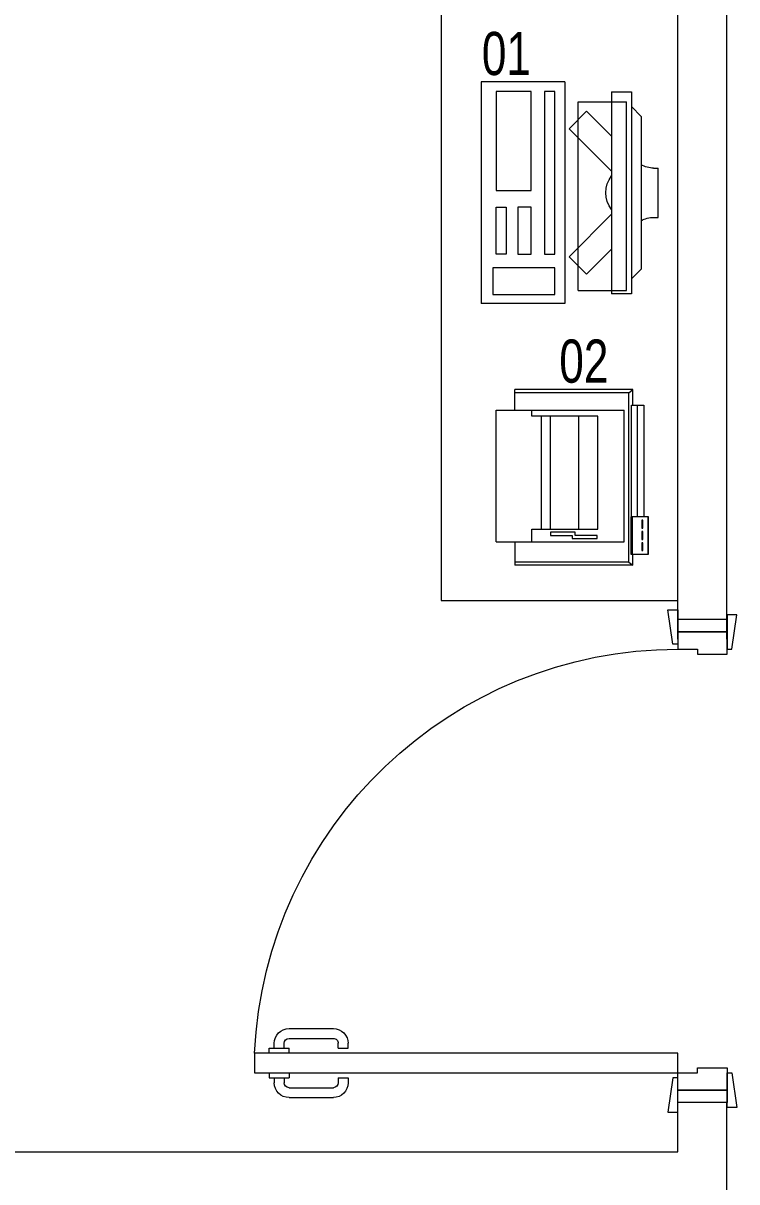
# Model space of a CAD drawing. Extents: x -234346 to 58427, y -132654 to -82394.
# Drawn here: x -50041 to -48593, y -97984 to -95632 of the extents above; entities that cross this region are included whole.
import ezdxf

# ---------------------------------------------------------------- set-up
doc = ezdxf.new("R2010")
doc.units = 0
doc.header["$LTSCALE"] = 8
doc.layers.get('0').update_dxf_attribs({"color": 9, "lineweight": 5})
for name, color, linetype, lineweight in [('72_EGR_EQP_TAG', 9, 'Continuous', 5), ('LOADING', 9, 'Continuous', 5), ('Walls', 9, 'Continuous', 5), ('Wooden Joinery', 9, 'Continuous', 5)]:
    doc.layers.add(name, color=color, linetype=linetype, lineweight=lineweight)
doc.styles.add('X3G_ENTITY_257CFD', font='swisscl.ttf', dxfattribs={"height": 200})

# ---------------------------------------------------------------- blocks, each defined once
blk = doc.blocks.new('A$C72370EFE')
at = {"layer": 'Wooden Joinery'}
for p, q in [((-0.01, -0.04), (-0.02, -0.04)), ((-0.01, -0.03), (-0.01, -0.07)), ((0, -0.03), (-0.01, -0.03)), ((0.04, -0.03), (0.05, -0.03)), ((0.05, -0.03), (0.05, -0.07)), ((0.05, -0.04), (0.06, -0.04)), ((-0.05, -0.07), (-0.05, -0.16)), ((-0.03, -0.07), (-0.03, -0.16)), ((-0.01, -0.06), (-0.02, -0.06)), ((0, -0.07), (-0.01, -0.07)), ((0.04, -0.07), (0.05, -0.07)), ((0.05, -0.06), (0.06, -0.06)), ((0.07, -0.07), (0.07, -0.16)), ((0.09, -0.07), (0.09, -0.16)), ((-0.01, -0.17), (-0.02, -0.17)), ((-0.01, -0.17), (-0.01, -0.19)), ((0.05, -0.17), (0.06, -0.17)), ((0.05, -0.17), (0.05, -0.19)), ((-0.01, -0.19), (-0.02, -0.19)), ((0.05, -0.19), (0.06, -0.19))]:
    blk.add_line(p, q, dxfattribs=at)
for centre, radius, start, end in [((-0.02, -0.07), 0.03, 90, 180), ((0.06, -0.07), 0.03, 0, 90), ((-0.02, -0.07), 0.01, 90, 180), ((0.06, -0.07), 0.01, 0, 90), ((-0.02, -0.16), 0.03, 180, 270), ((-0.02, -0.16), 0.01, 180, 270), ((0.06, -0.16), 0.01, 270, 0), ((0.06, -0.16), 0.03, 270, 0)]:
    blk.add_arc(centre, radius, start, end, dxfattribs=at)
blk = doc.blocks.new('A$C5DAD61B4')
at = {"layer": 'Wooden Joinery'}
for points in [[(80, 959.1), (80, 969.1), (10, 979.1), (10, 959.1)], [(940, 959.1), (940, 969.1), (1010, 979.1), (1010, 959.1)], [(70, 859.1), (70, 849.1), (0, 839.1), (0, 859.1)], [(120, 859.1), (120, 0), (80, 0), (80, 859.1)], [(950, 859.1), (950, 849.1), (1020, 839.1), (1020, 859.1)]]:
    blk.add_lwpolyline(points, close=True, dxfattribs=at)
for points in [[(45, 859.1), (45, 959.1), (20, 959.1), (20, 859.1), (45, 859.1)], [(45, 859.1), (80, 859.1), (80, 899.1), (90, 899.1), (90, 959.1), (45, 959.1), (45, 859.1)], [(975, 859.1), (940, 859.1), (940, 899.1), (930, 899.1), (930, 959.1), (975, 959.1), (975, 859.1)], [(975, 859.1), (975, 959.1), (1000, 959.1), (1000, 859.1), (975, 859.1)]]:
    blk.add_lwpolyline(points, dxfattribs=at)
blk.add_arc((80, 859.1), 860, 272.666, 0, dxfattribs=at)
at = {"layer": 'Wooden Joinery', "xscale": 999.9999999998854, "yscale": 999.9999999998854, "zscale": 999.9999999998854, "rotation": 180}
blk.add_blockref('A$C72370EFE', (120, 0), dxfattribs=at)
blk = doc.blocks.new('ITCWLS1-P')
at = {"layer": 'LOADING'}
for p, q in [((-0.17, 0.45), (-0.17, 0)), ((-0.17, 0.45), (0, 0.45)), ((0, 0.45), (0, 0)), ((-0.2651, 0.43, 0), (-0.3051, 0.43, 0)), ((-0.3051, 0.43, 0), (-0.3051, 0.02, 0)), ((-0.2651, 0.43, 0), (-0.2651, 0.02, 0)), ((-0.1496, 0.4305), (-0.1291, 0.4305)), ((-0.1291, 0.4305), (-0.1291, 0.4089)), ((-0.3251, 0.38, 0), (-0.3051, 0.4, 0)), ((-0.197, 0.4094), (-0.295, 0.4094)), ((-0.295, 0.0264), (-0.295, 0.4094)), ((-0.197, 0.0264), (-0.197, 0.4094)), ((-0.3251, 0.38, 0), (-0.3251, 0.07, 0)), ((-0.3503, 0.275), (-0.3596, 0.275)), ((-0.3596, 0.175), (-0.3596, 0.275)), ((-0.3503, 0.175), (-0.3596, 0.175)), ((-0.3251, 0.07, 0), (-0.3051, 0.05, 0)), ((-0.197, 0.0264), (-0.295, 0.0264)), ((-0.3051, 0.02, 0), (-0.2651, 0.02, 0)), ((-0.17, 0), (0, 0))]:
    blk.add_line(p, q, dxfattribs=at)
at = {"layer": 'LOADING', "extrusion": (2.48281e-10, 3.18408e-10, -1)}
for p, q in [((-0.2651, 0.3395), (-0.2144, 0.3902)), ((-0.1791, 0.3548), (-0.2144, 0.3902)), ((-0.2651, 0.2688), (-0.1791, 0.3548))]:
    blk.add_line(p, q, dxfattribs=at)
at = {"layer": 'LOADING', "extrusion": (2.48281e-10, -3.18408e-10, -1)}
for p, q in [((-0.2651, 0.1812), (-0.1791, 0.0952)), ((-0.2651, 0.1105), (-0.2144, 0.0598)), ((-0.1791, 0.0952), (-0.2144, 0.0598))]:
    blk.add_line(p, q, dxfattribs=at)
at = {"layer": 'LOADING'}
for points in [[(-0.1291, 0.4089), (-0.1291, 0.1), (-0.1496, 0.1), (-0.1496, 0.4305)], [(-0.1496, 0.1), (-0.1496, 0.1), (-0.1496, 0.1), (-0.1496, 0.1), (-0.1496, 0.1), (-0.1496, 0.1), (-0.1496, 0.1), (-0.1496, 0.1), (-0.1496, 0.1)], [(-0.1496, 0.1), (-0.1496, 0.1), (-0.1496, 0.1), (-0.1496, 0.1), (-0.1496, 0.1), (-0.1496, 0.1), (-0.1496, 0.1), (-0.1496, 0.1), (-0.1496, 0.1), (-0.1496, 0.1), (-0.1496, 0.1), (-0.1496, 0.1), (-0.1496, 0.1), (-0.1496, 0.1), (-0.1496, 0.1), (-0.1496, 0.1), (-0.1496, 0.1), (-0.1496, 0.1)], [(-0.1496, 0.1), (-0.1496, 0.1), (-0.1496, 0.1), (-0.1496, 0.1), (-0.1496, 0.1), (-0.1496, 0.1), (-0.1496, 0.1), (-0.1496, 0.1), (-0.1496, 0.1), (-0.1496, 0.1)], [(-0.1496, 0.1), (-0.1496, 0.1), (-0.1496, 0.1), (-0.1496, 0.1), (-0.1496, 0.1), (-0.1496, 0.1), (-0.1496, 0.1)], [(-0.1496, 0.1), (-0.1496, 0.1), (-0.1496, 0.1), (-0.1496, 0.1), (-0.1496, 0.1), (-0.1496, 0.1), (-0.1496, 0.1), (-0.1496, 0.1), (-0.1496, 0.1), (-0.1496, 0.1)], [(-0.1496, 0.1), (-0.1496, 0.1), (-0.1496, 0.1), (-0.1496, 0.1), (-0.1496, 0.1), (-0.1496, 0.1), (-0.1496, 0.1), (-0.1496, 0.1), (-0.1496, 0.1), (-0.1496, 0.1), (-0.1496, 0.1), (-0.1496, 0.1), (-0.1496, 0.1), (-0.1496, 0.1), (-0.1496, 0.1)], [(-0.1496, 0.1), (-0.1496, 0.1), (-0.1496, 0.1), (-0.1496, 0.1), (-0.1496, 0.1), (-0.1496, 0.1), (-0.1496, 0.1), (-0.1496, 0.1), (-0.1496, 0.1), (-0.1496, 0.1)], [(-0.1496, 0.1), (-0.1496, 0.1), (-0.1496, 0.1), (-0.1496, 0.1), (-0.1496, 0.1), (-0.1496, 0.1), (-0.1496, 0.1), (-0.1496, 0.1), (-0.1496, 0.1), (-0.1496, 0.1)], [(-0.1496, 0.1), (-0.1496, 0.1), (-0.1496, 0.1), (-0.1496, 0.1), (-0.1496, 0.1), (-0.1496, 0.1), (-0.1496, 0.1), (-0.1496, 0.1), (-0.1496, 0.1), (-0.1496, 0.1), (-0.1496, 0.1), (-0.1496, 0.1), (-0.1496, 0.1), (-0.1496, 0.1), (-0.1496, 0.1), (-0.1496, 0.1), (-0.1496, 0.1), (-0.1496, 0.1), (-0.1496, 0.1), (-0.1496, 0.1), (-0.1496, 0.1), (-0.1496, 0.1), (-0.1496, 0.1), (-0.1496, 0.1), (-0.1496, 0.1), (-0.1496, 0.1), (-0.1496, 0.1), (-0.1496, 0.1), (-0.1496, 0.1), (-0.1496, 0.1), (-0.1496, 0.1), (-0.1496, 0.1), (-0.1496, 0.1), (-0.1496, 0.1), (-0.1496, 0.1), (-0.1496, 0.1), (-0.1496, 0.1), (-0.1496, 0.1), (-0.1496, 0.1), (-0.1496, 0.1), (-0.1496, 0.1), (-0.1496, 0.1), (-0.1496, 0.1), (-0.1496, 0.1), (-0.1496, 0.1), (-0.1496, 0.1), (-0.1496, 0.1), (-0.1496, 0.1), (-0.1496, 0.1), (-0.1496, 0.1), (-0.1496, 0.1), (-0.1496, 0.1), (-0.1496, 0.1), (-0.1496, 0.1)], [(-0.1496, 0.1), (-0.1496, 0.1), (-0.1496, 0.1), (-0.1496, 0.1), (-0.1496, 0.1), (-0.1496, 0.1), (-0.1496, 0.1), (-0.1496, 0.1), (-0.1496, 0.1), (-0.1496, 0.1), (-0.1496, 0.1), (-0.1496, 0.1), (-0.1496, 0.1), (-0.1496, 0.1), (-0.1496, 0.1), (-0.1496, 0.1), (-0.1496, 0.1), (-0.1496, 0.1), (-0.1496, 0.1), (-0.1496, 0.1), (-0.1496, 0.1), (-0.1496, 0.1), (-0.1496, 0.1), (-0.1496, 0.1), (-0.1496, 0.1), (-0.1496, 0.1), (-0.1496, 0.1), (-0.1496, 0.1), (-0.1496, 0.1), (-0.1496, 0.1), (-0.1496, 0.1), (-0.1496, 0.1), (-0.1496, 0.1), (-0.1496, 0.1), (-0.1496, 0.1), (-0.1496, 0.1), (-0.1496, 0.1), (-0.1496, 0.1), (-0.1496, 0.1), (-0.1496, 0.1), (-0.1496, 0.1), (-0.1496, 0.1), (-0.1496, 0.1), (-0.1496, 0.1), (-0.1496, 0.1), (-0.1496, 0.1), (-0.1496, 0.1), (-0.1496, 0.1), (-0.1496, 0.1), (-0.1496, 0.1), (-0.1496, 0.1), (-0.1496, 0.1), (-0.1496, 0.1), (-0.1496, 0.1), (-0.1496, 0.1), (-0.1496, 0.1), (-0.1496, 0.1), (-0.1496, 0.1), (-0.1496, 0.1), (-0.1496, 0.1), (-0.1496, 0.1), (-0.1496, 0.1), (-0.1496, 0.1), (-0.1496, 0.1), (-0.1496, 0.1), (-0.1496, 0.1), (-0.1496, 0.1), (-0.1496, 0.1), (-0.1496, 0.1), (-0.1496, 0.1), (-0.1496, 0.1), (-0.1496, 0.1), (-0.1496, 0.1), (-0.1496, 0.1), (-0.1496, 0.1), (-0.1496, 0.1), (-0.1496, 0.1), (-0.1496, 0.1), (-0.1496, 0.1), (-0.1496, 0.1), (-0.1496, 0.1), (-0.1496, 0.1), (-0.1496, 0.1), (-0.1496, 0.1), (-0.1496, 0.1), (-0.1496, 0.1), (-0.1496, 0.1), (-0.1496, 0.1), (-0.1496, 0.1)], [(-0.1496, 0.1), (-0.1496, 0.1), (-0.1496, 0.1), (-0.1496, 0.1), (-0.1496, 0.1), (-0.1496, 0.1), (-0.1496, 0.1), (-0.1496, 0.1), (-0.1496, 0.1), (-0.1496, 0.1), (-0.1496, 0.1), (-0.1496, 0.1)], [(-0.1496, 0.1), (-0.1496, 0.1), (-0.1496, 0.1), (-0.1496, 0.1), (-0.1496, 0.1), (-0.1496, 0.1), (-0.1496, 0.1)], [(-0.1496, 0.1), (-0.1496, 0.1), (-0.1496, 0.1), (-0.1496, 0.1), (-0.1496, 0.1), (-0.1496, 0.1), (-0.1496, 0.1), (-0.1496, 0.1), (-0.1496, 0.1), (-0.1496, 0.1), (-0.1496, 0.1), (-0.1496, 0.1), (-0.1496, 0.1), (-0.1496, 0.1), (-0.1496, 0.1), (-0.1496, 0.1), (-0.1496, 0.1)], [(-0.1496, 0.1), (-0.1496, 0.1), (-0.1496, 0.1), (-0.1496, 0.1), (-0.1496, 0.1), (-0.1496, 0.1), (-0.1496, 0.1), (-0.1496, 0.1), (-0.1496, 0.1), (-0.1496, 0.1), (-0.1496, 0.1), (-0.1496, 0.1), (-0.1496, 0.1), (-0.1496, 0.1), (-0.1496, 0.1), (-0.1496, 0.1), (-0.1496, 0.1), (-0.1496, 0.1), (-0.1496, 0.1), (-0.1496, 0.1), (-0.1496, 0.1), (-0.1496, 0.1), (-0.1496, 0.1), (-0.1496, 0.1), (-0.1496, 0.1), (-0.1496, 0.1), (-0.1496, 0.1), (-0.1496, 0.1), (-0.1496, 0.1), (-0.1496, 0.1), (-0.1496, 0.1), (-0.1496, 0.1), (-0.1496, 0.1), (-0.1496, 0.1), (-0.1496, 0.1), (-0.1496, 0.1), (-0.1496, 0.1), (-0.1496, 0.1), (-0.1496, 0.1), (-0.1496, 0.1), (-0.1496, 0.1), (-0.1496, 0.1), (-0.1496, 0.1), (-0.1496, 0.1), (-0.1496, 0.1), (-0.1496, 0.1), (-0.1496, 0.1), (-0.1496, 0.1), (-0.1496, 0.1), (-0.1496, 0.1), (-0.1496, 0.1), (-0.1496, 0.1), (-0.1496, 0.1), (-0.1496, 0.1), (-0.1496, 0.1), (-0.1496, 0.1), (-0.1496, 0.1), (-0.1496, 0.1), (-0.1496, 0.1), (-0.1496, 0.1), (-0.1496, 0.1), (-0.1496, 0.1), (-0.1496, 0.1), (-0.1496, 0.1), (-0.1496, 0.1), (-0.1496, 0.1), (-0.1496, 0.1), (-0.1496, 0.1), (-0.1496, 0.1), (-0.1496, 0.1), (-0.1496, 0.1), (-0.1496, 0.1), (-0.1496, 0.1), (-0.1496, 0.1), (-0.1496, 0.1), (-0.1496, 0.1), (-0.1496, 0.1), (-0.1496, 0.1), (-0.1496, 0.1), (-0.1496, 0.1), (-0.1496, 0.1), (-0.1496, 0.1), (-0.1496, 0.1), (-0.1496, 0.1), (-0.1496, 0.1), (-0.1496, 0.1), (-0.1496, 0.1), (-0.1496, 0.1), (-0.1496, 0.1), (-0.1496, 0.1), (-0.1496, 0.1), (-0.1496, 0.1), (-0.1496, 0.1), (-0.1496, 0.1), (-0.1496, 0.1), (-0.1496, 0.1), (-0.1496, 0.1), (-0.1496, 0.1), (-0.1496, 0.1), (-0.1496, 0.1), (-0.1496, 0.1), (-0.1496, 0.1), (-0.1496, 0.1), (-0.1496, 0.1), (-0.1496, 0.1), (-0.1496, 0.1), (-0.1496, 0.1), (-0.1496, 0.1), (-0.1496, 0.1), (-0.1496, 0.1), (-0.1496, 0.1)], [(-0.1496, 0.1), (-0.1496, 0.1), (-0.1496, 0.1), (-0.1496, 0.1), (-0.1496, 0.1), (-0.1496, 0.1), (-0.1496, 0.1), (-0.1496, 0.1)]]:
    blk.add_lwpolyline(points, dxfattribs=at)
for points in [[(-0.1019, 0.4305), (-0.0304, 0.4305), (-0.0304, 0.2294), (-0.1019, 0.2294)], [(-0.1019, 0.1954), (-0.0747, 0.1954), (-0.0747, 0.1), (-0.1019, 0.1)], [(-0.0304, 0.1954), (-0.0508, 0.1954), (-0.0508, 0.1), (-0.0304, 0.1)], [(-0.1496, 0.1), (-0.1496, 0.1), (-0.1496, 0.1), (-0.1496, 0.1), (-0.1496, 0.1), (-0.1496, 0.1), (-0.1496, 0.1), (-0.1496, 0.1), (-0.1496, 0.1), (-0.1496, 0.1), (-0.1496, 0.1), (-0.1496, 0.1), (-0.1496, 0.1), (-0.1496, 0.1), (-0.1496, 0.1), (-0.1496, 0.1), (-0.1496, 0.1), (-0.1496, 0.1), (-0.1496, 0.1), (-0.1496, 0.1), (-0.1496, 0.1), (-0.1496, 0.1), (-0.1496, 0.1), (-0.1496, 0.1), (-0.1496, 0.1), (-0.1496, 0.1), (-0.1496, 0.1), (-0.1496, 0.1), (-0.1496, 0.1), (-0.1496, 0.1), (-0.1496, 0.1), (-0.1496, 0.1), (-0.1496, 0.1), (-0.1496, 0.1), (-0.1496, 0.1), (-0.1496, 0.1), (-0.1496, 0.1), (-0.1496, 0.1), (-0.1496, 0.1), (-0.1496, 0.1), (-0.1496, 0.1), (-0.1496, 0.1), (-0.1496, 0.1), (-0.1496, 0.1), (-0.1496, 0.1), (-0.1496, 0.1), (-0.1496, 0.1), (-0.1496, 0.1), (-0.1496, 0.1), (-0.1496, 0.1), (-0.1496, 0.1), (-0.1496, 0.1), (-0.1496, 0.1), (-0.1496, 0.1), (-0.1496, 0.1), (-0.1496, 0.1), (-0.1496, 0.1), (-0.1496, 0.1), (-0.1496, 0.1), (-0.1496, 0.1), (-0.1496, 0.1), (-0.1496, 0.1), (-0.1496, 0.1), (-0.1496, 0.1), (-0.1496, 0.1), (-0.1496, 0.1), (-0.1496, 0.1), (-0.1496, 0.1), (-0.1496, 0.1), (-0.1496, 0.1), (-0.1496, 0.1), (-0.1496, 0.1), (-0.1496, 0.1), (-0.1496, 0.1), (-0.1496, 0.1), (-0.1496, 0.1), (-0.1496, 0.1), (-0.1496, 0.1), (-0.1496, 0.1), (-0.1496, 0.1), (-0.1496, 0.1), (-0.1496, 0.1), (-0.1496, 0.1), (-0.1496, 0.1), (-0.1496, 0.1), (-0.1496, 0.1), (-0.1496, 0.1), (-0.1496, 0.1), (-0.1496, 0.1), (-0.1496, 0.1), (-0.1496, 0.1), (-0.1496, 0.1), (-0.1496, 0.1), (-0.1496, 0.1), (-0.1496, 0.1), (-0.1496, 0.1), (-0.1496, 0.1), (-0.1496, 0.1), (-0.1496, 0.1), (-0.1496, 0.1), (-0.1496, 0.1), (-0.1496, 0.1), (-0.1496, 0.1), (-0.1496, 0.1), (-0.1496, 0.1), (-0.1496, 0.1), (-0.1496, 0.1), (-0.1496, 0.1), (-0.1496, 0.1), (-0.1496, 0.1), (-0.1496, 0.1), (-0.1496, 0.1), (-0.1496, 0.1), (-0.1496, 0.1), (-0.1496, 0.1), (-0.1496, 0.1), (-0.1496, 0.1), (-0.1496, 0.1), (-0.1496, 0.1), (-0.1496, 0.1), (-0.1496, 0.1), (-0.1496, 0.1), (-0.1496, 0.1), (-0.1496, 0.1), (-0.1496, 0.1), (-0.1496, 0.1), (-0.1496, 0.1), (-0.1496, 0.1), (-0.1496, 0.1), (-0.1496, 0.1), (-0.1496, 0.1), (-0.1496, 0.1), (-0.1496, 0.1), (-0.1496, 0.1), (-0.1496, 0.1), (-0.1496, 0.1), (-0.1496, 0.1), (-0.1496, 0.1), (-0.1496, 0.1), (-0.1496, 0.1), (-0.1496, 0.1), (-0.1496, 0.1), (-0.1496, 0.1), (-0.1496, 0.1), (-0.1496, 0.1), (-0.1496, 0.1), (-0.1496, 0.1), (-0.1496, 0.1), (-0.1496, 0.1), (-0.1496, 0.1), (-0.1496, 0.1), (-0.1496, 0.1), (-0.1496, 0.1), (-0.1496, 0.1), (-0.1496, 0.1), (-0.1496, 0.1), (-0.1496, 0.1), (-0.1496, 0.1), (-0.1496, 0.1), (-0.1496, 0.1), (-0.1496, 0.1), (-0.1496, 0.1), (-0.1496, 0.1), (-0.1496, 0.1), (-0.1496, 0.1), (-0.1496, 0.1), (-0.1496, 0.1), (-0.1496, 0.1), (-0.1496, 0.1), (-0.1496, 0.1), (-0.1496, 0.1), (-0.1496, 0.1), (-0.1496, 0.1), (-0.1496, 0.1), (-0.1496, 0.1), (-0.1496, 0.1), (-0.1496, 0.1), (-0.1496, 0.1), (-0.1496, 0.1), (-0.1496, 0.1), (-0.1496, 0.1), (-0.1496, 0.1), (-0.1496, 0.1), (-0.1496, 0.1), (-0.1496, 0.1), (-0.1496, 0.1), (-0.1496, 0.1), (-0.1496, 0.1), (-0.1496, 0.1), (-0.1496, 0.1), (-0.1496, 0.1), (-0.1496, 0.1), (-0.1496, 0.1), (-0.1496, 0.1), (-0.1496, 0.1), (-0.1496, 0.1), (-0.1496, 0.1), (-0.1496, 0.1), (-0.1496, 0.1), (-0.1496, 0.1), (-0.1496, 0.1), (-0.1496, 0.1), (-0.1496, 0.1), (-0.1496, 0.1), (-0.1496, 0.1), (-0.1496, 0.1), (-0.1496, 0.1), (-0.1496, 0.1), (-0.1496, 0.1), (-0.1496, 0.1), (-0.1496, 0.1), (-0.1496, 0.1), (-0.1496, 0.1), (-0.1496, 0.1), (-0.1496, 0.1), (-0.1496, 0.1), (-0.1496, 0.1), (-0.1496, 0.1), (-0.1496, 0.1), (-0.1496, 0.1), (-0.1496, 0.1), (-0.1496, 0.1), (-0.1496, 0.1), (-0.1496, 0.1), (-0.1496, 0.1), (-0.1496, 0.1), (-0.1496, 0.1), (-0.1496, 0.1), (-0.1496, 0.1), (-0.1496, 0.1), (-0.1496, 0.1), (-0.1496, 0.1), (-0.1496, 0.1), (-0.1496, 0.1), (-0.1496, 0.1), (-0.1496, 0.1), (-0.1496, 0.1), (-0.1496, 0.1), (-0.1496, 0.1), (-0.1496, 0.1), (-0.1496, 0.1), (-0.1496, 0.1), (-0.1496, 0.1), (-0.1496, 0.1), (-0.1496, 0.1), (-0.1496, 0.1), (-0.1496, 0.1), (-0.1496, 0.1), (-0.1496, 0.1), (-0.1496, 0.1), (-0.1496, 0.1), (-0.1496, 0.1), (-0.1496, 0.1), (-0.1496, 0.1), (-0.1496, 0.1), (-0.1496, 0.1), (-0.1496, 0.1), (-0.1496, 0.1), (-0.1496, 0.1), (-0.1496, 0.1), (-0.1496, 0.1), (-0.1496, 0.1), (-0.1496, 0.1), (-0.1496, 0.1), (-0.1496, 0.1), (-0.1496, 0.1), (-0.1496, 0.1), (-0.1496, 0.1), (-0.1496, 0.1), (-0.1496, 0.1), (-0.1496, 0.1), (-0.1496, 0.1), (-0.1496, 0.1), (-0.1496, 0.1), (-0.1496, 0.1), (-0.1496, 0.1), (-0.1496, 0.1)], [(-0.1496, 0.1), (-0.1496, 0.1), (-0.1496, 0.1), (-0.1496, 0.1), (-0.1496, 0.1), (-0.1496, 0.1), (-0.1496, 0.1), (-0.1496, 0.1), (-0.1496, 0.1), (-0.1496, 0.1), (-0.1496, 0.1), (-0.1496, 0.1), (-0.1496, 0.1), (-0.1496, 0.1), (-0.1496, 0.1), (-0.1496, 0.1), (-0.1496, 0.1), (-0.1496, 0.1), (-0.1496, 0.1), (-0.1496, 0.1), (-0.1496, 0.1), (-0.1496, 0.1), (-0.1496, 0.1), (-0.1496, 0.1), (-0.1496, 0.1), (-0.1496, 0.1), (-0.1496, 0.1), (-0.1496, 0.1), (-0.1496, 0.1), (-0.1496, 0.1), (-0.1496, 0.1), (-0.1496, 0.1), (-0.1496, 0.1), (-0.1496, 0.1), (-0.1496, 0.1), (-0.1496, 0.1), (-0.1496, 0.1), (-0.1496, 0.1), (-0.1496, 0.1), (-0.1496, 0.1), (-0.1496, 0.1), (-0.1496, 0.1), (-0.1496, 0.1), (-0.1496, 0.1), (-0.1496, 0.1), (-0.1496, 0.1), (-0.1496, 0.1), (-0.1496, 0.1), (-0.1496, 0.1), (-0.1496, 0.1), (-0.1496, 0.1), (-0.1496, 0.1), (-0.1496, 0.1), (-0.1496, 0.1), (-0.1496, 0.1), (-0.1496, 0.1), (-0.1496, 0.1), (-0.1496, 0.1), (-0.1496, 0.1), (-0.1496, 0.1), (-0.1496, 0.1), (-0.1496, 0.1), (-0.1496, 0.1), (-0.1496, 0.1), (-0.1496, 0.1), (-0.1496, 0.1), (-0.1496, 0.1), (-0.1496, 0.1), (-0.1496, 0.1), (-0.1496, 0.1), (-0.1496, 0.1), (-0.1496, 0.1), (-0.1496, 0.1), (-0.1496, 0.1), (-0.1496, 0.1), (-0.1496, 0.1), (-0.1496, 0.1), (-0.1496, 0.1), (-0.1496, 0.1), (-0.1496, 0.1), (-0.1496, 0.1), (-0.1496, 0.1), (-0.1496, 0.1), (-0.1496, 0.1), (-0.1496, 0.1), (-0.1496, 0.1), (-0.1496, 0.1), (-0.1496, 0.1), (-0.1496, 0.1), (-0.1496, 0.1), (-0.1496, 0.1), (-0.1496, 0.1), (-0.1496, 0.1), (-0.1496, 0.1), (-0.1496, 0.1), (-0.1496, 0.1), (-0.1496, 0.1), (-0.1496, 0.1), (-0.1496, 0.1), (-0.1496, 0.1), (-0.1496, 0.1), (-0.1496, 0.1), (-0.1496, 0.1), (-0.1496, 0.1), (-0.1496, 0.1), (-0.1496, 0.1), (-0.1496, 0.1), (-0.1496, 0.1), (-0.1496, 0.1), (-0.1496, 0.1), (-0.1496, 0.1), (-0.1496, 0.1), (-0.1496, 0.1), (-0.1496, 0.1), (-0.1496, 0.1), (-0.1496, 0.1), (-0.1496, 0.1), (-0.1496, 0.1), (-0.1496, 0.1), (-0.1496, 0.1), (-0.1496, 0.1), (-0.1496, 0.1), (-0.1496, 0.1), (-0.1496, 0.1), (-0.1496, 0.1), (-0.1496, 0.1), (-0.1496, 0.1), (-0.1496, 0.1), (-0.1496, 0.1), (-0.1496, 0.1), (-0.1496, 0.1), (-0.1496, 0.1), (-0.1496, 0.1), (-0.1496, 0.1), (-0.1496, 0.1), (-0.1496, 0.1), (-0.1496, 0.1), (-0.1496, 0.1), (-0.1496, 0.1), (-0.1496, 0.1), (-0.1496, 0.1), (-0.1496, 0.1), (-0.1496, 0.1), (-0.1496, 0.1), (-0.1496, 0.1), (-0.1496, 0.1), (-0.1496, 0.1), (-0.1496, 0.1), (-0.1496, 0.1), (-0.1496, 0.1), (-0.1496, 0.1), (-0.1496, 0.1), (-0.1496, 0.1), (-0.1496, 0.1), (-0.1496, 0.1), (-0.1496, 0.1), (-0.1496, 0.1), (-0.1496, 0.1), (-0.1496, 0.1), (-0.1496, 0.1), (-0.1496, 0.1), (-0.1496, 0.1), (-0.1496, 0.1), (-0.1496, 0.1), (-0.1496, 0.1), (-0.1496, 0.1), (-0.1496, 0.1), (-0.1496, 0.1), (-0.1496, 0.1), (-0.1496, 0.1), (-0.1496, 0.1), (-0.1496, 0.1), (-0.1496, 0.1), (-0.1496, 0.1), (-0.1496, 0.1), (-0.1496, 0.1), (-0.1496, 0.1), (-0.1496, 0.1), (-0.1496, 0.1), (-0.1496, 0.1), (-0.1496, 0.1), (-0.1496, 0.1), (-0.1496, 0.1), (-0.1496, 0.1), (-0.1496, 0.1), (-0.1496, 0.1), (-0.1496, 0.1), (-0.1496, 0.1), (-0.1496, 0.1), (-0.1496, 0.1), (-0.1496, 0.1), (-0.1496, 0.1), (-0.1496, 0.1), (-0.1496, 0.1), (-0.1496, 0.1), (-0.1496, 0.1), (-0.1496, 0.1), (-0.1496, 0.1), (-0.1496, 0.1), (-0.1496, 0.1), (-0.1496, 0.1), (-0.1496, 0.1), (-0.1496, 0.1), (-0.1496, 0.1), (-0.1496, 0.1), (-0.1496, 0.1), (-0.1496, 0.1), (-0.1496, 0.1), (-0.1496, 0.1), (-0.1496, 0.1), (-0.1496, 0.1), (-0.1496, 0.1), (-0.1496, 0.1), (-0.1496, 0.1)], [(-0.1496, 0.1), (-0.1496, 0.1), (-0.1496, 0.1), (-0.1496, 0.1), (-0.1496, 0.1), (-0.1496, 0.1), (-0.1496, 0.1), (-0.1496, 0.1), (-0.1496, 0.1), (-0.1496, 0.1), (-0.1496, 0.1), (-0.1496, 0.1), (-0.1496, 0.1), (-0.1496, 0.1), (-0.1496, 0.1), (-0.1496, 0.1), (-0.1496, 0.1), (-0.1496, 0.1), (-0.1496, 0.1), (-0.1496, 0.1), (-0.1496, 0.1), (-0.1496, 0.1), (-0.1496, 0.1), (-0.1496, 0.1), (-0.1496, 0.1), (-0.1496, 0.1), (-0.1496, 0.1), (-0.1496, 0.1), (-0.1496, 0.1), (-0.1496, 0.1), (-0.1496, 0.1), (-0.1496, 0.1), (-0.1496, 0.1), (-0.1496, 0.1), (-0.1496, 0.1), (-0.1496, 0.1), (-0.1496, 0.1), (-0.1496, 0.1), (-0.1496, 0.1), (-0.1496, 0.1), (-0.1496, 0.1), (-0.1496, 0.1), (-0.1496, 0.1), (-0.1496, 0.1), (-0.1496, 0.1), (-0.1496, 0.1), (-0.1496, 0.1), (-0.1496, 0.1), (-0.1496, 0.1), (-0.1496, 0.1), (-0.1496, 0.1), (-0.1496, 0.1), (-0.1496, 0.1), (-0.1496, 0.1), (-0.1496, 0.1), (-0.1496, 0.1), (-0.1496, 0.1), (-0.1496, 0.1), (-0.1496, 0.1), (-0.1496, 0.1), (-0.1496, 0.1), (-0.1496, 0.1), (-0.1496, 0.1), (-0.1496, 0.1), (-0.1496, 0.1), (-0.1496, 0.1), (-0.1496, 0.1), (-0.1496, 0.1), (-0.1496, 0.1), (-0.1496, 0.1), (-0.1496, 0.1), (-0.1496, 0.1), (-0.1496, 0.1), (-0.1496, 0.1), (-0.1496, 0.1), (-0.1496, 0.1), (-0.1496, 0.1), (-0.1496, 0.1), (-0.1496, 0.1), (-0.1496, 0.1), (-0.1496, 0.1), (-0.1496, 0.1), (-0.1496, 0.1), (-0.1496, 0.1), (-0.1496, 0.1), (-0.1496, 0.1), (-0.1496, 0.1), (-0.1496, 0.1), (-0.1496, 0.1), (-0.1496, 0.1), (-0.1496, 0.1), (-0.1496, 0.1), (-0.1496, 0.1), (-0.1496, 0.1), (-0.1496, 0.1), (-0.1496, 0.1), (-0.1496, 0.1), (-0.1496, 0.1), (-0.1496, 0.1), (-0.1496, 0.1), (-0.1496, 0.1), (-0.1496, 0.1), (-0.1496, 0.1), (-0.1496, 0.1), (-0.1496, 0.1), (-0.1496, 0.1), (-0.1496, 0.1), (-0.1496, 0.1), (-0.1496, 0.1), (-0.1496, 0.1), (-0.1496, 0.1), (-0.1496, 0.1), (-0.1496, 0.1), (-0.1496, 0.1), (-0.1496, 0.1), (-0.1496, 0.1), (-0.1496, 0.1), (-0.1496, 0.1), (-0.1496, 0.1), (-0.1496, 0.1), (-0.1496, 0.1), (-0.1496, 0.1), (-0.1496, 0.1), (-0.1496, 0.1), (-0.1496, 0.1), (-0.1496, 0.1), (-0.1496, 0.1), (-0.1496, 0.1), (-0.1496, 0.1), (-0.1496, 0.1), (-0.1496, 0.1), (-0.1496, 0.1), (-0.1496, 0.1), (-0.1496, 0.1), (-0.1496, 0.1), (-0.1496, 0.1), (-0.1496, 0.1), (-0.1496, 0.1), (-0.1496, 0.1), (-0.1496, 0.1), (-0.1496, 0.1), (-0.1496, 0.1), (-0.1496, 0.1), (-0.1496, 0.1), (-0.1496, 0.1), (-0.1496, 0.1), (-0.1496, 0.1), (-0.1496, 0.1), (-0.1496, 0.1), (-0.1496, 0.1), (-0.1496, 0.1), (-0.1496, 0.1), (-0.1496, 0.1), (-0.1496, 0.1), (-0.1496, 0.1), (-0.1496, 0.1), (-0.1496, 0.1), (-0.1496, 0.1), (-0.1496, 0.1), (-0.1496, 0.1), (-0.1496, 0.1), (-0.1496, 0.1), (-0.1496, 0.1), (-0.1496, 0.1), (-0.1496, 0.1), (-0.1496, 0.1), (-0.1496, 0.1), (-0.1496, 0.1), (-0.1496, 0.1), (-0.1496, 0.1), (-0.1496, 0.1), (-0.1496, 0.1), (-0.1496, 0.1), (-0.1496, 0.1), (-0.1496, 0.1), (-0.1496, 0.1), (-0.1496, 0.1), (-0.1496, 0.1), (-0.1496, 0.1), (-0.1496, 0.1), (-0.1496, 0.1), (-0.1496, 0.1), (-0.1496, 0.1), (-0.1496, 0.1), (-0.1496, 0.1), (-0.1496, 0.1), (-0.1496, 0.1), (-0.1496, 0.1), (-0.1496, 0.1), (-0.1496, 0.1), (-0.1496, 0.1), (-0.1496, 0.1), (-0.1496, 0.1), (-0.1496, 0.1), (-0.1496, 0.1), (-0.1496, 0.1), (-0.1496, 0.1), (-0.1496, 0.1), (-0.1496, 0.1), (-0.1496, 0.1), (-0.1496, 0.1), (-0.1496, 0.1), (-0.1496, 0.1), (-0.1496, 0.1), (-0.1496, 0.1), (-0.1496, 0.1), (-0.1496, 0.1), (-0.1496, 0.1), (-0.1496, 0.1), (-0.1496, 0.1), (-0.1496, 0.1), (-0.1496, 0.1), (-0.1496, 0.1), (-0.1496, 0.1), (-0.1496, 0.1), (-0.1496, 0.1), (-0.1496, 0.1), (-0.1496, 0.1), (-0.1496, 0.1)], [(-0.1496, 0.0727), (-0.0236, 0.0727), (-0.0236, 0.0182), (-0.1496, 0.0182)]]:
    blk.add_lwpolyline(points, close=True, dxfattribs=at)
for centre, radius, start, end in [((-0.3503, 0.325), 0.05, 270, 300.3093), ((-0.3089, 0.225), 0.0556, 321.9431, 38.0569), ((-0.3503, 0.125), 0.05, 59.6907, 90)]:
    blk.add_arc(centre, radius, start, end, dxfattribs=at)
blk = doc.blocks.new('ITPPLT2C-P')
for p, q in [((0.0229, 0.0318), (0.2618, 0.0318)), ((0.0304, 0.0256), (0.0229, 0.0318)), ((0.0229, 0), (0.0229, 0.0318)), ((0.0304, -0.3182), (0.0304, 0.0256)), ((0.0304, 0.0256), (0.2618, 0.0256)), ((0.2618, -0.0096), (0.2618, 0.0318)), ((0, 0), (0, -0.2262)), ((0.0252, 0), (0, 0)), ((0.0139, 0), (0.0139, -0.2262)), ((0.0252, 0), (0.0139, 0)), ((0.0252, -0.2262), (0.0252, 0)), ((0.0401, -0.2769), (0.0401, -0.0096)), ((0.3, -0.0096), (0.0401, -0.0096)), ((0.0939, -0.2515), (0.0939, -0.0222)), ((0.0939, -0.0222), (0.2274, -0.0222)), ((0.1321, -0.2515), (0.1321, -0.0222)), ((0.1894, -0.2515), (0.1894, -0.0222)), ((0.2082, -0.2515), (0.2082, -0.0222)), ((0.2274, -0.0222), (0.2274, -0.0096)), ((0.3, -0.2769), (0.3, -0.0096)), ((-0.0091, -0.2262), (0.0267, -0.2262)), ((-0.0091, -0.3023), (-0.0091, -0.2262)), ((-0.0087, -0.2262), (0.0236, -0.2262)), ((-0.0087, -0.3023), (-0.0087, -0.2262)), ((0, -0.2262), (0.0252, -0.2262)), ((0.0023, -0.2495), (0.0023, -0.2334)), ((0.0023, -0.2334), (0.0045, -0.2334)), ((0.0045, -0.2334), (0.0045, -0.2495)), ((0.0139, -0.2262), (0.0252, -0.2262)), ((0.0236, -0.2262), (0.0236, -0.3023)), ((0.0267, -0.2262), (0.0267, -0.3023)), ((0.0045, -0.2495), (0.0023, -0.2495)), ((0.0023, -0.2721), (0.0023, -0.2562)), ((0.0023, -0.2562), (0.0045, -0.2562)), ((0.0045, -0.2562), (0.0045, -0.2721)), ((0.2274, -0.2515), (0.0939, -0.2515)), ((0.1395, -0.2575), (0.19, -0.2575)), ((0.1395, -0.2641), (0.1395, -0.2575)), ((0.19, -0.2575), (0.19, -0.2641)), ((0.2274, -0.2769), (0.2274, -0.2515)), ((0.0045, -0.2721), (0.0023, -0.2721)), ((0.0023, -0.295), (0.0023, -0.2793)), ((0.0023, -0.2793), (0.0045, -0.2793)), ((0.0045, -0.2793), (0.0045, -0.295)), ((0.3, -0.2769), (0.0401, -0.2769)), ((0.0947, -0.2701), (0.0947, -0.2641)), ((0.0947, -0.2641), (0.1395, -0.2641)), ((0.1457, -0.2701), (0.0947, -0.2701)), ((0.19, -0.2641), (0.1457, -0.2641)), ((0.1457, -0.2641), (0.1457, -0.2701)), ((0.2618, -0.2769), (0.2618, -0.3246)), ((0.0267, -0.3023), (-0.0091, -0.3023)), ((0.0236, -0.3023), (-0.0087, -0.3023)), ((0.0045, -0.295), (0.0023, -0.295)), ((0.0229, -0.3246), (0.0229, -0.3023)), ((0.0304, -0.3182), (0.0229, -0.3246)), ((0.0229, -0.3246), (0.2618, -0.3246)), ((0.0304, -0.3182), (0.2618, -0.3182))]:
    blk.add_line(p, q)
blk = doc.blocks.new('1stF')
at = {"layer": 'LOADING', "color": 9}
for p, q in [((-49192.8, -94902.6, 0), (-49192.8, -96803.5, 0)), ((-49192.8, -96803.5, 0), (-48712.8, -96803.5, 0))]:
    blk.add_line(p, q, dxfattribs=at)
at = {"layer": 'Walls', "color": 9}
for p, q in [((-48712.8, -96882.6, 0.1), (-48712.8, -94422.6, 0.1)), ((-48612.8, -96882.6, 0.1), (-48612.8, -94422.6, 0.1)), ((-48612.8, -96842.6, 0.1), (-48712.8, -96842.6, 0.1)), ((-48712.8, -97922.6, 0.1), (-48712.8, -97822.6, 0.1)), ((-48612.8, -97822.6, 0.1), (-48712.8, -97822.6, 0.1)), ((-48612.8, -98122.6, 0.1), (-48612.8, -97822.6, 0.1)), ((-52712.8, -97922.6, 0.1), (-48712.8, -97922.6, 0.1))]:
    blk.add_line(p, q, dxfattribs=at)
at = {"layer": 'LOADING', "color": 9, "extrusion": (-8.01373e-06, 1.93988e-16, 1), "xscale": -1000.000000000011, "yscale": 1000.000000000011, "zscale": 1000.000000000011}
blk.add_blockref('ITCWLS1-P', (-49112, -96201.1, 0.4), dxfattribs=at)
at = {"layer": 'LOADING', "color": 9, "extrusion": (7.77425e-06, 2.55393e-17, -1), "xscale": 1000, "yscale": 1000, "zscale": 1000}
blk.add_blockref('ITPPLT2C-P', (48781.3, -96407.6, -0.4), dxfattribs=at)
at = {"layer": 'Wooden Joinery', "color": 9, "xscale": -1, "rotation": 270}
blk.add_blockref('A$C5DAD61B4', (-49571.8, -97842.6, 0.1), dxfattribs=at)
at = {"layer": '72_EGR_EQP_TAG', "color": 9, "char_height": 87.47, "attachment_point": 2, "style": 'X3G_ENTITY_257CFD'}
for s, insert in [('01', (-49060.5, -95649.8, 0)), ('02', (-48903.3, -96274.1, 0))]:
    blk.add_mtext(s, dxfattribs=dict(at, insert=insert))

msp = doc.modelspace()

# ---------------------------------------------------------------- block references
at = {"layer": '72_EGR_EQP_TAG'}
msp.add_blockref('1stF', (0, 0), dxfattribs=at)

doc.saveas('drawing.dxf')
